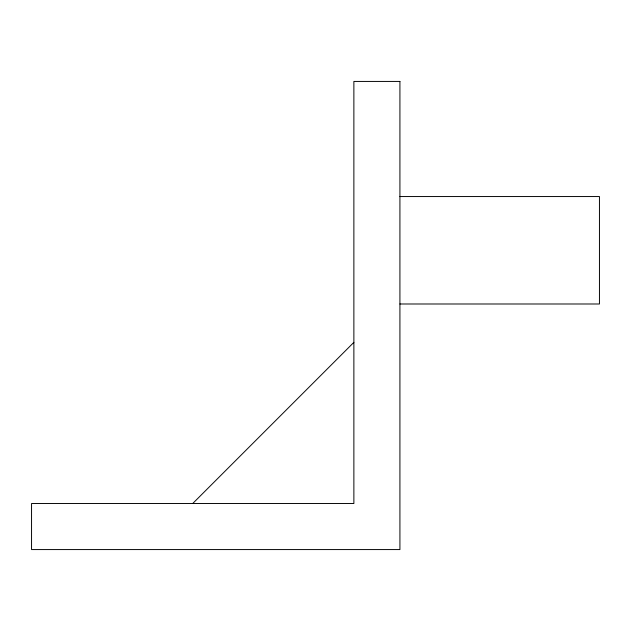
<?xml version="1.0" encoding="UTF-8"?>
<svg xmlns="http://www.w3.org/2000/svg" width="631" height="631" viewBox="0 0 631 631"><rect width="100%" height="100%" fill="white"/><g stroke="black" fill="none" stroke-linecap="round" stroke-linejoin="round"><path stroke-width="0.95" d="M192.707 503.522L353.873 342.357M399.92 196.549L599.45 196.549L599.45 303.992L399.92 303.992M399.92 81.431L353.873 81.431L353.873 503.522L31.55 503.522L31.55 549.569L399.92 549.569L399.92 81.431"/></g></svg>
